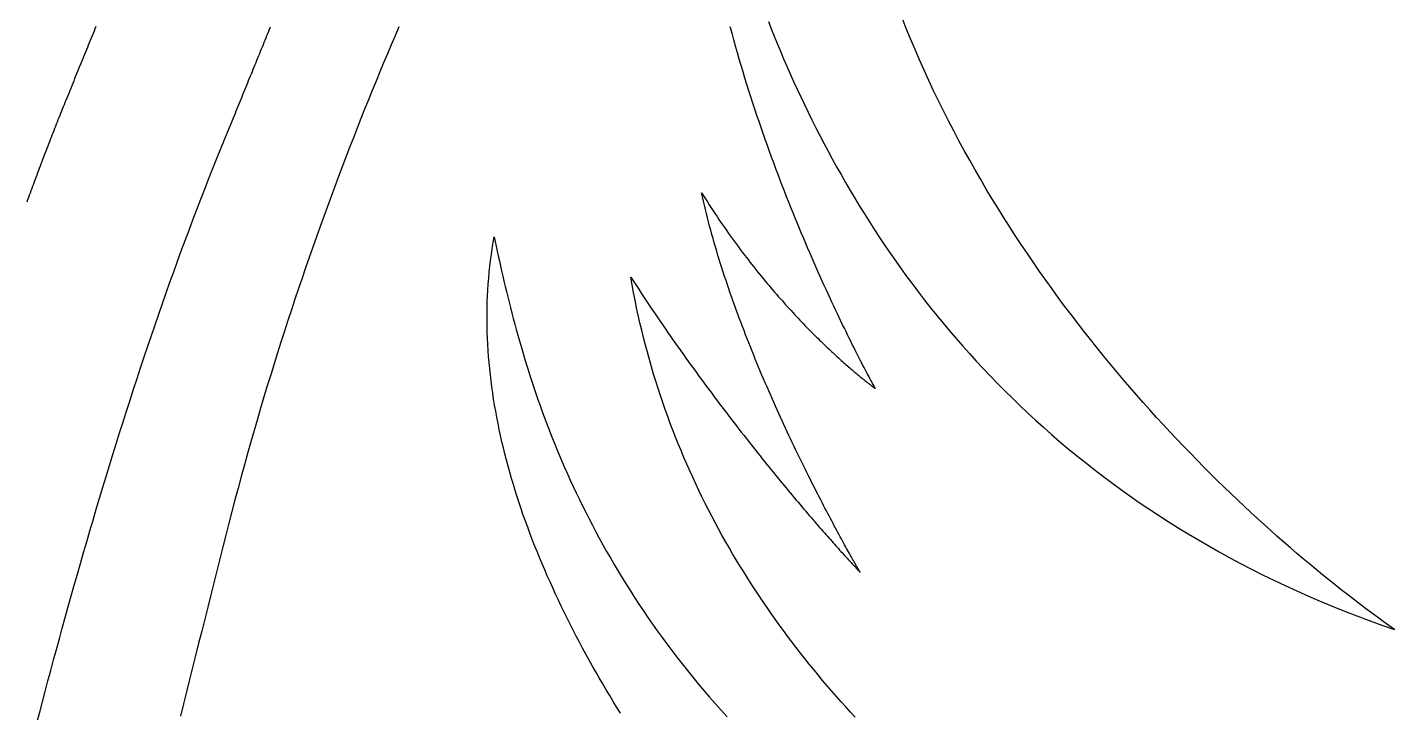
# Model space of a CAD drawing. Extents: x 5 to 105, y 2 to 136.
# Drawn here: x 30.88 to 42, y 46.99 to 52.57 of the extents above; entities that cross this region are included whole.
import ezdxf

# ---------------------------------------------------------------- set-up
doc = ezdxf.new("R2010")
doc.units = 0
doc.layers.get('0').update_dxf_attribs({"linetype": 'CONTINUOUS'})

msp = doc.modelspace()

# ---------------------------------------------------------------- linework, layer by layer
at = {"color": 7}
for points in [[(36.905, 52.6139, 0), (36.9287, 52.5539, 0), (36.9529, 52.4936, 0), (36.9777, 52.433, 0), (37.0031, 52.3721, 0), (37.0291, 52.3109, 0), (37.0557, 52.2495, 0), (37.0829, 52.1877, 0), (37.1107, 52.1257, 0), (37.1391, 52.0635, 0), (37.1682, 52.0011, 0), (37.1979, 51.9385, 0), (37.2283, 51.8757, 0), (37.2593, 51.8127, 0), (37.291, 51.7496, 0), (37.3234, 51.6863, 0), (37.3565, 51.6228, 0), (37.3902, 51.5593, 0), (37.4247, 51.4957, 0), (37.4598, 51.4319, 0), (37.4957, 51.3681, 0), (37.5324, 51.3043, 0), (37.5697, 51.2404, 0), (37.6078, 51.1764, 0), (37.6467, 51.1125, 0), (37.6863, 51.0485, 0), (37.7267, 50.9846, 0), (37.7679, 50.9206, 0), (37.8098, 50.8568, 0), (37.8526, 50.7929, 0), (37.8962, 50.7292, 0), (37.9406, 50.6655, 0), (37.9858, 50.6019, 0), (38.0318, 50.5384, 0), (38.0787, 50.4751, 0), (38.1265, 50.4119, 0), (38.1751, 50.3488, 0), (38.2246, 50.2859, 0), (38.2749, 50.2232, 0), (38.3261, 50.1607, 0), (38.3783, 50.0984, 0), (38.4313, 50.0363, 0), (38.4852, 49.9745, 0), (38.5401, 49.9129, 0), (38.5959, 49.8516, 0), (38.6526, 49.7906, 0), (38.7103, 49.7298, 0), (38.7689, 49.6694, 0), (38.8285, 49.6093, 0), (38.8891, 49.5495, 0), (38.9506, 49.4901, 0), (39.0132, 49.431, 0), (39.0767, 49.3724, 0), (39.1413, 49.3141, 0), (39.2068, 49.2562, 0), (39.2734, 49.1988, 0), (39.341, 49.1418, 0), (39.4097, 49.0852, 0), (39.4794, 49.0291, 0), (39.5502, 48.9735, 0), (39.622, 48.9184, 0), (39.6949, 48.8638, 0), (39.7689, 48.8097, 0), (39.844, 48.7562, 0), (39.9202, 48.7032, 0), (39.9975, 48.6508, 0), (40.0759, 48.5989, 0), (40.1555, 48.5477, 0), (40.2361, 48.497, 0), (40.318, 48.447, 0), (40.401, 48.3976, 0), (40.4851, 48.3489, 0), (40.5705, 48.3008, 0), (40.657, 48.2534, 0), (40.7447, 48.2067, 0), (40.8335, 48.1607, 0), (40.9236, 48.1154, 0), (41.015, 48.0709, 0), (41.1075, 48.0271, 0), (41.2013, 47.9841, 0), (41.2963, 47.9419, 0), (41.3925, 47.9004, 0), (41.4901, 47.8598, 0), (41.5888, 47.82, 0), (41.6889, 47.781, 0), (41.7903, 47.7429, 0), (41.8929, 47.7056, 0), (41.9968, 47.6692, 0)], [(41.9968, 47.6692, 0), (41.9506, 47.702, 0), (41.9038, 47.7356, 0), (41.8565, 47.77, 0), (41.8086, 47.8052, 0), (41.7603, 47.8412, 0), (41.7116, 47.878, 0), (41.6623, 47.9156, 0), (41.6127, 47.954, 0), (41.5626, 47.9932, 0), (41.5121, 48.0331, 0), (41.4612, 48.0739, 0), (41.41, 48.1154, 0), (41.3584, 48.1577, 0), (41.3065, 48.2007, 0), (41.2543, 48.2445, 0), (41.2018, 48.2891, 0), (41.149, 48.3344, 0), (41.096, 48.3805, 0), (41.0427, 48.4273, 0), (40.9892, 48.4749, 0), (40.9355, 48.5232, 0), (40.8816, 48.5722, 0), (40.8275, 48.622, 0), (40.7733, 48.6725, 0), (40.7189, 48.7238, 0), (40.6644, 48.7757, 0), (40.6098, 48.8284, 0), (40.5551, 48.8818, 0), (40.5004, 48.9359, 0), (40.4456, 48.9908, 0), (40.3907, 49.0463, 0), (40.3359, 49.1025, 0), (40.281, 49.1595, 0), (40.2262, 49.2171, 0), (40.1714, 49.2754, 0), (40.1167, 49.3344, 0), (40.062, 49.3941, 0), (40.0075, 49.4545, 0), (39.953, 49.5155, 0), (39.8986, 49.5772, 0), (39.8444, 49.6396, 0), (39.7904, 49.7027, 0), (39.7365, 49.7664, 0), (39.6828, 49.8308, 0), (39.6294, 49.8958, 0), (39.5761, 49.9615, 0), (39.5232, 50.0278, 0), (39.4704, 50.0948, 0), (39.418, 50.1624, 0), (39.3658, 50.2307, 0), (39.314, 50.2995, 0), (39.2625, 50.3691, 0), (39.2113, 50.4392, 0), (39.1606, 50.51, 0), (39.1102, 50.5814, 0), (39.0602, 50.6534, 0), (39.0106, 50.726, 0), (38.9615, 50.7992, 0), (38.9128, 50.873, 0), (38.8646, 50.9474, 0), (38.8169, 51.0225, 0), (38.7696, 51.0981, 0), (38.723, 51.1743, 0), (38.6768, 51.2511, 0), (38.6312, 51.3285, 0), (38.5862, 51.4064, 0), (38.5418, 51.485, 0), (38.498, 51.5641, 0), (38.4548, 51.6438, 0), (38.4123, 51.724, 0), (38.3704, 51.8048, 0), (38.3293, 51.8862, 0), (38.2888, 51.9681, 0), (38.249, 52.0505, 0), (38.21, 52.1336, 0), (38.1717, 52.2171, 0), (38.1342, 52.3012, 0), (38.0974, 52.3858, 0), (38.0615, 52.471, 0), (38.0264, 52.5567, 0), (37.9922, 52.6429, 0)], [(31.4382, 52.5729, 0), (31.4306, 52.554, 0), (31.4229, 52.5352, 0), (31.4152, 52.5162, 0), (31.4074, 52.4973, 0), (31.3997, 52.4783, 0), (31.3919, 52.4592, 0), (31.3842, 52.4401, 0), (31.3764, 52.421, 0), (31.3686, 52.4018, 0), (31.3607, 52.3826, 0), (31.3529, 52.3633, 0), (31.345, 52.344, 0), (31.3372, 52.3247, 0), (31.3293, 52.3053, 0), (31.3214, 52.2858, 0), (31.3134, 52.2663, 0), (31.3055, 52.2468, 0), (31.2975, 52.2272, 0), (31.2896, 52.2076, 0), (31.2816, 52.1879, 0), (31.2735, 52.1682, 0), (31.2655, 52.1485, 0), (31.2575, 52.1287, 0), (31.2494, 52.1088, 0), (31.2413, 52.0889, 0), (31.2332, 52.069, 0), (31.2251, 52.049, 0), (31.2169, 52.029, 0), (31.2088, 52.0089, 0), (31.2006, 51.9888, 0)], [(32.4197, 51.4935, 0), (32.4278, 51.5136, 0), (32.436, 51.5337, 0), (32.4441, 51.5537, 0), (32.4522, 51.5736, 0), (32.4603, 51.5935, 0), (32.4684, 51.6134, 0), (32.4765, 51.6332, 0), (32.4845, 51.653, 0), (32.4925, 51.6727, 0), (32.5005, 51.6924, 0), (32.5085, 51.7121, 0), (32.5165, 51.7317, 0), (32.5244, 51.7512, 0), (32.5324, 51.7707, 0), (32.5403, 51.7902, 0), (32.5482, 51.8096, 0), (32.5561, 51.829, 0), (32.5639, 51.8483, 0), (32.5718, 51.8676, 0), (32.5796, 51.8868, 0), (32.5874, 51.906, 0), (32.5952, 51.9252, 0), (32.603, 51.9443, 0), (32.6108, 51.9634, 0), (32.6185, 51.9824, 0), (32.6262, 52.0014, 0), (32.634, 52.0203, 0), (32.6417, 52.0392, 0), (32.6493, 52.058, 0), (32.657, 52.0769, 0), (32.6646, 52.0956, 0), (32.6723, 52.1143, 0), (32.6799, 52.133, 0), (32.6875, 52.1517, 0), (32.695, 52.1703, 0), (32.7026, 52.1888, 0), (32.7101, 52.2073, 0), (32.7177, 52.2258, 0), (32.7252, 52.2442, 0), (32.7327, 52.2626, 0), (32.7402, 52.281, 0), (32.7476, 52.2993, 0), (32.7551, 52.3176, 0), (32.7625, 52.3358, 0), (32.7699, 52.354, 0), (32.7773, 52.3721, 0), (32.7847, 52.3902, 0), (32.7921, 52.4083, 0), (32.7994, 52.4263, 0), (32.8067, 52.4443, 0), (32.8141, 52.4622, 0), (32.8214, 52.4801, 0), (32.8286, 52.498, 0), (32.8359, 52.5158, 0), (32.8432, 52.5336, 0), (32.8504, 52.5514, 0), (32.8576, 52.5691, 0)], [(33.9012, 52.5702, 0), (33.8702, 52.4977, 0), (33.8391, 52.4247, 0), (33.8082, 52.3512, 0), (33.7772, 52.2773, 0), (33.7463, 52.2028, 0), (33.7154, 52.1279, 0), (33.6846, 52.0524, 0), (33.6539, 51.9765, 0), (33.6231, 51.9001, 0), (33.5925, 51.8232, 0), (33.5619, 51.7459, 0), (33.5314, 51.668, 0), (33.5009, 51.5896, 0), (33.4705, 51.5108, 0), (33.4403, 51.4315, 0), (33.4101, 51.3516, 0), (33.3799, 51.2713, 0), (33.3499, 51.1905, 0), (33.32, 51.1092, 0), (33.2902, 51.0274, 0), (33.2605, 50.9451, 0), (33.231, 50.8623, 0), (33.2015, 50.7791, 0), (33.1722, 50.6953, 0), (33.143, 50.611, 0), (33.1139, 50.5262, 0), (33.085, 50.441, 0), (33.0562, 50.3552, 0), (33.0276, 50.2689, 0), (32.9991, 50.1821, 0), (32.9708, 50.0949, 0), (32.9427, 50.0071, 0), (32.9147, 49.9188, 0), (32.8869, 49.8301, 0), (32.8592, 49.7408, 0), (32.8318, 49.651, 0), (32.8045, 49.5607, 0), (32.7774, 49.4699, 0), (32.7506, 49.3786, 0), (32.7239, 49.2868, 0), (32.6974, 49.1945, 0), (32.6711, 49.1017, 0), (32.6451, 49.0084, 0), (32.6193, 48.9145, 0), (32.5937, 48.8202, 0), (32.5683, 48.7254, 0), (32.5431, 48.63, 0), (32.5182, 48.5341, 0), (32.4936, 48.4377, 0), (32.4692, 48.3408, 0)], [(37.7745, 49.6295, 0), (37.7743, 49.63, 0), (37.7734, 49.6315, 0), (37.772, 49.634, 0), (37.7701, 49.6374, 0), (37.7677, 49.6418, 0), (37.7648, 49.6472, 0), (37.7613, 49.6535, 0), (37.7573, 49.6608, 0), (37.7529, 49.6689, 0), (37.748, 49.678, 0), (37.7426, 49.688, 0), (37.7367, 49.6989, 0), (37.7304, 49.7107, 0), (37.7237, 49.7233, 0), (37.7165, 49.7369, 0), (37.7089, 49.7513, 0), (37.7008, 49.7665, 0), (37.6924, 49.7826, 0), (37.6836, 49.7995, 0), (37.6743, 49.8173, 0), (37.6647, 49.8359, 0), (37.6547, 49.8553, 0), (37.6444, 49.8754, 0), (37.6337, 49.8964, 0), (37.6227, 49.9182, 0), (37.6113, 49.9407, 0), (37.5996, 49.964, 0), (37.5875, 49.988, 0), (37.5752, 50.0128, 0), (37.5626, 50.0383, 0), (37.5497, 50.0646, 0), (37.5364, 50.0915, 0), (37.523, 50.1192, 0), (37.5092, 50.1476, 0), (37.4952, 50.1766, 0), (37.481, 50.2064, 0), (37.4665, 50.2368, 0), (37.4518, 50.2679, 0), (37.4368, 50.2996, 0), (37.4217, 50.332, 0), (37.4064, 50.365, 0), (37.3908, 50.3986, 0), (37.3751, 50.4329, 0), (37.3592, 50.4677, 0), (37.3432, 50.5032, 0), (37.327, 50.5392, 0), (37.3106, 50.5758, 0), (37.2941, 50.613, 0), (37.2775, 50.6508, 0), (37.2607, 50.6891, 0), (37.2439, 50.728, 0), (37.2269, 50.7673, 0), (37.2098, 50.8073, 0), (37.1927, 50.8477, 0), (37.1755, 50.8886, 0), (37.1582, 50.9301, 0), (37.1409, 50.972, 0), (37.1235, 51.0144, 0), (37.1061, 51.0573, 0), (37.0886, 51.1006, 0), (37.0711, 51.1444, 0), (37.0536, 51.1886, 0), (37.0362, 51.2333, 0), (37.0187, 51.2784, 0), (37.0012, 51.3239, 0), (36.9837, 51.3698, 0), (36.9663, 51.4161, 0), (36.949, 51.4628, 0), (36.9316, 51.5099, 0), (36.9144, 51.5574, 0), (36.8972, 51.6052, 0), (36.8801, 51.6534, 0), (36.863, 51.7019, 0), (36.8461, 51.7507, 0), (36.8293, 51.7999, 0), (36.8125, 51.8494, 0), (36.7959, 51.8992, 0), (36.7795, 51.9493, 0), (36.7632, 51.9996, 0), (36.747, 52.0503, 0), (36.731, 52.1012, 0), (36.7151, 52.1524, 0), (36.6995, 52.2039, 0), (36.684, 52.2556, 0), (36.6687, 52.3075, 0), (36.6536, 52.3596, 0), (36.6387, 52.412, 0), (36.6241, 52.4645, 0), (36.6097, 52.5173, 0), (36.5955, 52.5703, 0)], [(31.2006, 51.9888, 0), (31.1935, 51.9713, 0), (31.1864, 51.9537, 0), (31.1793, 51.9362, 0), (31.1722, 51.9186, 0), (31.1652, 51.901, 0), (31.1581, 51.8834, 0), (31.1511, 51.8658, 0), (31.144, 51.8481, 0), (31.137, 51.8305, 0), (31.13, 51.8128, 0), (31.1229, 51.7951, 0), (31.1159, 51.7773, 0), (31.1089, 51.7596, 0), (31.1019, 51.7418, 0), (31.0949, 51.724, 0), (31.088, 51.7062, 0), (31.081, 51.6884, 0), (31.0741, 51.6705, 0), (31.0671, 51.6526, 0), (31.0602, 51.6347, 0), (31.0532, 51.6168, 0), (31.0463, 51.5989, 0), (31.0394, 51.581, 0), (31.0325, 51.563, 0), (31.0256, 51.545, 0), (31.0187, 51.527, 0), (31.0118, 51.509, 0), (31.005, 51.491, 0), (30.9981, 51.4729, 0), (30.9913, 51.4548, 0), (30.9844, 51.4368, 0), (30.9776, 51.4187, 0), (30.9707, 51.4005, 0), (30.9639, 51.3824, 0), (30.9571, 51.3643, 0), (30.9503, 51.3461, 0), (30.9435, 51.3279, 0), (30.9368, 51.3097, 0), (30.93, 51.2915, 0), (30.9232, 51.2733, 0), (30.9165, 51.255, 0), (30.9097, 51.2367, 0), (30.903, 51.2185, 0), (30.8963, 51.2002, 0), (30.8895, 51.1819, 0), (30.8828, 51.1636, 0), (30.8761, 51.1452, 0)], [(30.959, 46.9132, 0), (30.981, 46.9971, 0), (31.0031, 47.0815, 0), (31.0255, 47.1662, 0), (31.0481, 47.2513, 0), (31.071, 47.3367, 0), (31.0941, 47.4225, 0), (31.1175, 47.5086, 0), (31.141, 47.595, 0), (31.1648, 47.6817, 0), (31.1889, 47.7687, 0), (31.2131, 47.8559, 0), (31.2376, 47.9433, 0), (31.2623, 48.0309, 0), (31.2872, 48.1187, 0), (31.3124, 48.2067, 0), (31.3378, 48.2949, 0), (31.3634, 48.3831, 0), (31.3892, 48.4715, 0), (31.4152, 48.56, 0), (31.4415, 48.6486, 0), (31.4679, 48.7372, 0), (31.4946, 48.8259, 0), (31.5215, 48.9146, 0), (31.5486, 49.0032, 0), (31.5759, 49.0919, 0), (31.6034, 49.1806, 0), (31.6311, 49.2691, 0), (31.659, 49.3577, 0), (31.6872, 49.4461, 0), (31.7155, 49.5344, 0), (31.744, 49.6226, 0), (31.7728, 49.7107, 0), (31.8017, 49.7985, 0), (31.8308, 49.8863, 0), (31.8601, 49.9738, 0), (31.8896, 50.061, 0), (31.9193, 50.1481, 0), (31.9492, 50.2349, 0), (31.9793, 50.3214, 0), (32.0096, 50.4076, 0), (32.0401, 50.4936, 0), (32.0707, 50.5791, 0), (32.1015, 50.6644, 0), (32.1325, 50.7492, 0), (32.1637, 50.8337, 0), (32.1951, 50.9178, 0), (32.2267, 51.0015, 0), (32.2584, 51.0847, 0), (32.2903, 51.1674, 0), (32.3224, 51.2497, 0), (32.3547, 51.3315, 0), (32.3871, 51.4128, 0), (32.4197, 51.4935, 0)], [(37.6512, 48.1352, 0), (37.651, 48.1355, 0), (37.6504, 48.1365, 0), (37.6495, 48.138, 0), (37.6483, 48.1401, 0), (37.6467, 48.1429, 0), (37.6447, 48.1462, 0), (37.6424, 48.1501, 0), (37.6398, 48.1546, 0), (37.6369, 48.1597, 0), (37.6336, 48.1654, 0), (37.63, 48.1716, 0), (37.6261, 48.1784, 0), (37.6219, 48.1857, 0), (37.6174, 48.1936, 0), (37.6126, 48.202, 0), (37.6075, 48.211, 0), (37.6021, 48.2205, 0), (37.5964, 48.2305, 0), (37.5905, 48.241, 0), (37.5842, 48.2521, 0), (37.5778, 48.2637, 0), (37.571, 48.2757, 0), (37.564, 48.2883, 0), (37.5567, 48.3013, 0), (37.5492, 48.3149, 0), (37.5414, 48.3289, 0), (37.5334, 48.3434, 0), (37.5251, 48.3584, 0), (37.5167, 48.3738, 0), (37.508, 48.3897, 0), (37.499, 48.406, 0), (37.4899, 48.4228, 0), (37.4806, 48.4401, 0), (37.471, 48.4577, 0), (37.4613, 48.4758, 0), (37.4513, 48.4943, 0), (37.4412, 48.5133, 0), (37.4308, 48.5326, 0), (37.4203, 48.5524, 0), (37.4097, 48.5725, 0), (37.3988, 48.5931, 0), (37.3878, 48.614, 0), (37.3766, 48.6354, 0), (37.3653, 48.6571, 0), (37.3538, 48.6792, 0), (37.3421, 48.7016, 0), (37.3304, 48.7244, 0), (37.3185, 48.7476, 0), (37.3064, 48.7711, 0), (37.2942, 48.795, 0), (37.2819, 48.8192, 0), (37.2695, 48.8437, 0), (37.257, 48.8685, 0), (37.2444, 48.8937, 0), (37.2316, 48.9192, 0), (37.2188, 48.945, 0), (37.2059, 48.9712, 0), (37.1929, 48.9976, 0), (37.1798, 49.0243, 0), (37.1666, 49.0513, 0), (37.1533, 49.0785, 0), (37.14, 49.1061, 0), (37.1266, 49.1339, 0), (37.1132, 49.162, 0), (37.0997, 49.1904, 0), (37.0862, 49.219, 0), (37.0726, 49.2478, 0), (37.059, 49.2769, 0), (37.0453, 49.3063, 0), (37.0316, 49.3358, 0), (37.0179, 49.3656, 0), (37.0042, 49.3956, 0), (36.9904, 49.4259, 0), (36.9767, 49.4563, 0), (36.9629, 49.4869, 0), (36.9491, 49.5178, 0), (36.9354, 49.5488, 0), (36.9216, 49.58, 0), (36.9079, 49.6114, 0), (36.8942, 49.643, 0), (36.8805, 49.6747, 0), (36.8669, 49.7066, 0), (36.8532, 49.7387, 0), (36.8397, 49.7709, 0), (36.8261, 49.8033, 0), (36.8126, 49.8358, 0), (36.7992, 49.8684, 0), (36.7858, 49.9012, 0), (36.7725, 49.934, 0), (36.7593, 49.9671, 0), (36.7461, 50.0002, 0), (36.733, 50.0334, 0), (36.72, 50.0667, 0), (36.7071, 50.1002, 0), (36.6943, 50.1337, 0), (36.6815, 50.1673, 0), (36.6689, 50.2009, 0), (36.6564, 50.2347, 0), (36.644, 50.2685, 0), (36.6317, 50.3024, 0), (36.6196, 50.3363, 0), (36.6075, 50.3703, 0), (36.5956, 50.4043, 0), (36.5839, 50.4384, 0), (36.5722, 50.4725, 0), (36.5608, 50.5066, 0), (36.5494, 50.5408, 0), (36.5383, 50.575, 0), (36.5273, 50.6091, 0), (36.5164, 50.6433, 0), (36.5058, 50.6775, 0), (36.4953, 50.7117, 0), (36.485, 50.7458, 0), (36.4748, 50.78, 0), (36.4649, 50.8141, 0), (36.4552, 50.8482, 0), (36.4456, 50.8823, 0), (36.4363, 50.9163, 0), (36.4272, 50.9503, 0), (36.4183, 50.9842, 0), (36.4096, 51.0181, 0), (36.4012, 51.0519, 0), (36.393, 51.0856, 0), (36.385, 51.1193, 0), (36.3772, 51.1528, 0), (36.3697, 51.1863, 0), (36.3625, 51.2197, 0)], [(36.3625, 51.2197, 0), (36.378, 51.1949, 0), (36.3936, 51.1703, 0), (36.4092, 51.1458, 0), (36.4249, 51.1215, 0), (36.4406, 51.0975, 0), (36.4563, 51.0736, 0), (36.472, 51.0499, 0), (36.4877, 51.0265, 0), (36.5035, 51.0032, 0), (36.5193, 50.9801, 0), (36.5351, 50.9572, 0), (36.5508, 50.9345, 0), (36.5666, 50.912, 0), (36.5824, 50.8897, 0), (36.5982, 50.8675, 0), (36.614, 50.8456, 0), (36.6298, 50.8239, 0), (36.6456, 50.8023, 0), (36.6614, 50.781, 0), (36.6772, 50.7599, 0), (36.6929, 50.7389, 0), (36.7087, 50.7181, 0), (36.7244, 50.6976, 0), (36.7401, 50.6772, 0), (36.7557, 50.657, 0), (36.7714, 50.6371, 0), (36.787, 50.6173, 0), (36.8026, 50.5977, 0), (36.8181, 50.5783, 0), (36.8337, 50.5591, 0), (36.8491, 50.5401, 0), (36.8646, 50.5213, 0), (36.8799, 50.5027, 0), (36.8953, 50.4842, 0), (36.9106, 50.466, 0), (36.9258, 50.448, 0), (36.941, 50.4301, 0), (36.9562, 50.4125, 0), (36.9712, 50.3951, 0), (36.9862, 50.3778, 0), (37.0012, 50.3608, 0), (37.0161, 50.3439, 0), (37.0309, 50.3272, 0), (37.0456, 50.3108, 0), (37.0603, 50.2945, 0), (37.0749, 50.2784, 0), (37.0894, 50.2625, 0), (37.1038, 50.2469, 0), (37.1182, 50.2314, 0), (37.1324, 50.2161, 0), (37.1466, 50.201, 0), (37.1607, 50.1861, 0), (37.1747, 50.1714, 0), (37.1886, 50.1569, 0), (37.2024, 50.1426, 0), (37.2161, 50.1284, 0), (37.2296, 50.1145, 0), (37.2431, 50.1008, 0), (37.2565, 50.0873, 0), (37.2698, 50.0739, 0), (37.2829, 50.0608, 0), (37.2959, 50.0479, 0), (37.3088, 50.0351, 0), (37.3216, 50.0226, 0), (37.3343, 50.0102, 0), (37.3469, 49.9981, 0), (37.3593, 49.9861, 0), (37.3715, 49.9743, 0), (37.3837, 49.9628, 0), (37.3957, 49.9514, 0), (37.4076, 49.9402, 0), (37.4193, 49.9292, 0), (37.4309, 49.9185, 0), (37.4423, 49.9079, 0), (37.4536, 49.8975, 0), (37.4648, 49.8873, 0), (37.4758, 49.8773, 0), (37.4866, 49.8675, 0), (37.4973, 49.8579, 0), (37.5078, 49.8485, 0), (37.5182, 49.8393, 0), (37.5283, 49.8303, 0), (37.5384, 49.8215, 0), (37.5482, 49.8129, 0), (37.5579, 49.8045, 0), (37.5674, 49.7962, 0), (37.5767, 49.7882, 0), (37.5858, 49.7804, 0), (37.5948, 49.7728, 0), (37.6035, 49.7653, 0), (37.6121, 49.7581, 0), (37.6205, 49.7511, 0), (37.6287, 49.7442, 0), (37.6367, 49.7376, 0), (37.6445, 49.7312, 0), (37.6521, 49.7249, 0), (37.6595, 49.7189, 0), (37.6667, 49.713, 0), (37.6737, 49.7074, 0), (37.6805, 49.7019, 0), (37.687, 49.6967, 0), (37.6934, 49.6916, 0), (37.6995, 49.6867, 0), (37.7054, 49.6821, 0), (37.7111, 49.6776, 0), (37.7165, 49.6733, 0), (37.7218, 49.6693, 0), (37.7267, 49.6654, 0), (37.7315, 49.6617, 0), (37.736, 49.6583, 0), (37.7403, 49.655, 0), (37.7444, 49.6519, 0), (37.7482, 49.649, 0), (37.7517, 49.6463, 0), (37.7551, 49.6439, 0), (37.7581, 49.6416, 0), (37.7609, 49.6395, 0), (37.7635, 49.6376, 0), (37.7658, 49.6359, 0), (37.7678, 49.6344, 0), (37.7696, 49.6331, 0), (37.7711, 49.632, 0), (37.7723, 49.6311, 0), (37.7733, 49.6304, 0), (37.774, 49.6299, 0), (37.7744, 49.6296, 0), (37.7745, 49.6295, 0)], [(35.7029, 46.9886, 0), (35.6734, 47.0363, 0), (35.6442, 47.0841, 0), (35.6153, 47.132, 0), (35.5866, 47.18, 0), (35.5583, 47.2281, 0), (35.5303, 47.2763, 0), (35.5027, 47.3245, 0), (35.4754, 47.3729, 0), (35.4484, 47.4213, 0), (35.4217, 47.4698, 0), (35.3954, 47.5183, 0), (35.3694, 47.5669, 0), (35.3438, 47.6157, 0), (35.3185, 47.6644, 0), (35.2936, 47.7133, 0), (35.2691, 47.7622, 0), (35.2449, 47.8111, 0), (35.2212, 47.8601, 0), (35.1978, 47.9092, 0), (35.1748, 47.9583, 0), (35.1521, 48.0075, 0), (35.1299, 48.0567, 0), (35.1081, 48.106, 0), (35.0867, 48.1553, 0), (35.0657, 48.2047, 0), (35.0451, 48.254, 0), (35.0249, 48.3035, 0), (35.0052, 48.3529, 0), (34.9859, 48.4024, 0), (34.967, 48.4519, 0), (34.9485, 48.5015, 0), (34.9306, 48.5511, 0), (34.913, 48.6006, 0), (34.8959, 48.6503, 0), (34.8793, 48.6999, 0), (34.8631, 48.7495, 0), (34.8474, 48.7992, 0), (34.8322, 48.8488, 0), (34.8175, 48.8985, 0), (34.8032, 48.9482, 0), (34.7895, 48.9978, 0), (34.7762, 49.0475, 0), (34.7634, 49.0972, 0), (34.7511, 49.1469, 0), (34.7394, 49.1965, 0), (34.7281, 49.2462, 0), (34.7174, 49.2958, 0), (34.7072, 49.3454, 0), (34.6975, 49.395, 0), (34.6883, 49.4446, 0), (34.6797, 49.4942, 0), (34.6717, 49.5437, 0), (34.6641, 49.5932, 0), (34.6572, 49.6427, 0), (34.6508, 49.6922, 0), (34.6449, 49.7416, 0), (34.6396, 49.791, 0), (34.6349, 49.8403, 0), (34.6308, 49.8896, 0), (34.6272, 49.9389, 0), (34.6242, 49.9881, 0), (34.6218, 50.0373, 0), (34.6201, 50.0864, 0), (34.6189, 50.1354, 0), (34.6183, 50.1845, 0), (34.6183, 50.2334, 0), (34.619, 50.2823, 0), (34.6202, 50.3311, 0), (34.6221, 50.3799, 0), (34.6246, 50.4286, 0), (34.6278, 50.4772, 0), (34.6316, 50.5257, 0), (34.636, 50.5742, 0), (34.6411, 50.6226, 0), (34.6469, 50.6709, 0), (34.6533, 50.7192, 0), (34.6603, 50.7673, 0), (34.6681, 50.8154, 0), (34.6765, 50.8633, 0)], [(34.6765, 50.8633, 0), (34.6844, 50.8249, 0), (34.6926, 50.7861, 0), (34.7009, 50.7467, 0), (34.7095, 50.707, 0), (34.7182, 50.6668, 0), (34.7272, 50.6262, 0), (34.7364, 50.5851, 0), (34.7459, 50.5437, 0), (34.7556, 50.5018, 0), (34.7655, 50.4595, 0), (34.7757, 50.4169, 0), (34.7862, 50.3738, 0), (34.797, 50.3304, 0), (34.8081, 50.2866, 0), (34.8194, 50.2424, 0), (34.8311, 50.1979, 0), (34.8431, 50.153, 0), (34.8554, 50.1077, 0), (34.8681, 50.0622, 0), (34.8811, 50.0162, 0), (34.8945, 49.97, 0), (34.9082, 49.9234, 0), (34.9223, 49.8766, 0), (34.9367, 49.8294, 0), (34.9516, 49.7819, 0), (34.9668, 49.7341, 0), (34.9825, 49.6861, 0), (34.9986, 49.6377, 0), (35.0151, 49.5891, 0), (35.032, 49.5402, 0), (35.0493, 49.4911, 0), (35.0671, 49.4417, 0), (35.0854, 49.3921, 0), (35.1041, 49.3422, 0), (35.1234, 49.2921, 0), (35.143, 49.2417, 0), (35.1632, 49.1912, 0), (35.1839, 49.1404, 0), (35.2051, 49.0894, 0), (35.2268, 49.0383, 0), (35.2491, 48.9869, 0), (35.2718, 48.9353, 0), (35.2951, 48.8836, 0), (35.319, 48.8317, 0), (35.3435, 48.7797, 0), (35.3685, 48.7274, 0), (35.394, 48.6751, 0), (35.4202, 48.6225, 0), (35.447, 48.5699, 0), (35.4743, 48.5171, 0), (35.5023, 48.4642, 0), (35.5309, 48.4111, 0), (35.5602, 48.358, 0), (35.5901, 48.3047, 0), (35.6206, 48.2514, 0), (35.6518, 48.198, 0), (35.6836, 48.1444, 0), (35.7162, 48.0909, 0), (35.7494, 48.0372, 0), (35.7833, 47.9835, 0), (35.8179, 47.9297, 0), (35.8532, 47.8758, 0), (35.8892, 47.822, 0), (35.926, 47.768, 0), (35.9635, 47.7141, 0), (36.0017, 47.6601, 0), (36.0407, 47.6061, 0), (36.0805, 47.5521, 0), (36.121, 47.4981, 0), (36.1623, 47.4441, 0), (36.2044, 47.3902, 0), (36.2473, 47.3362, 0), (36.291, 47.2822, 0), (36.3355, 47.2283, 0), (36.3809, 47.1745, 0), (36.427, 47.1206, 0), (36.474, 47.0669, 0), (36.5219, 47.0131, 0), (36.5706, 46.9595, 0)], [(37.6106, 46.9561, 0), (37.572, 46.9981, 0), (37.5338, 47.0405, 0), (37.4958, 47.0831, 0), (37.458, 47.126, 0), (37.4206, 47.1691, 0), (37.3834, 47.2125, 0), (37.3465, 47.2561, 0), (37.3099, 47.3001, 0), (37.2735, 47.3442, 0), (37.2375, 47.3887, 0), (37.2018, 47.4334, 0), (37.1663, 47.4784, 0), (37.1312, 47.5237, 0), (37.0964, 47.5692, 0), (37.0619, 47.615, 0), (37.0277, 47.6611, 0), (36.9939, 47.7075, 0), (36.9603, 47.7542, 0), (36.9272, 47.8011, 0), (36.8943, 47.8483, 0), (36.8618, 47.8958, 0), (36.8296, 47.9436, 0), (36.7978, 47.9916, 0), (36.7663, 48.04, 0), (36.7352, 48.0886, 0), (36.7045, 48.1376, 0), (36.6741, 48.1868, 0), (36.6441, 48.2363, 0), (36.6145, 48.2861, 0), (36.5853, 48.3362, 0), (36.5564, 48.3866, 0), (36.5279, 48.4373, 0), (36.4998, 48.4883, 0), (36.4722, 48.5396, 0), (36.4449, 48.5912, 0), (36.418, 48.6431, 0), (36.3915, 48.6953, 0), (36.3655, 48.7478, 0), (36.3398, 48.8006, 0), (36.3146, 48.8537, 0), (36.2899, 48.9071, 0), (36.2655, 48.9609, 0), (36.2416, 49.0149, 0), (36.2181, 49.0693, 0), (36.1951, 49.124, 0), (36.1725, 49.179, 0), (36.1504, 49.2343, 0), (36.1287, 49.2899, 0), (36.1075, 49.3459, 0), (36.0867, 49.4022, 0), (36.0665, 49.4588, 0), (36.0466, 49.5157, 0), (36.0273, 49.573, 0), (36.0085, 49.6305, 0), (35.9901, 49.6884, 0), (35.9723, 49.7467, 0), (35.9549, 49.8052, 0), (35.938, 49.8641, 0), (35.9217, 49.9234, 0), (35.9058, 49.9829, 0), (35.8905, 50.0428, 0), (35.8756, 50.1031, 0), (35.8613, 50.1637, 0), (35.8476, 50.2246, 0), (35.8343, 50.2858, 0), (35.8216, 50.3474, 0), (35.8094, 50.4094, 0), (35.7978, 50.4717, 0), (35.7867, 50.5343, 0)], [(35.7867, 50.5343, 0), (35.8081, 50.5014, 0), (35.8295, 50.4686, 0), (35.8509, 50.4359, 0), (35.8723, 50.4034, 0), (35.8937, 50.3711, 0), (35.9152, 50.3389, 0), (35.9366, 50.3068, 0), (35.9581, 50.275, 0), (35.9795, 50.2433, 0), (36.0009, 50.2117, 0), (36.0224, 50.1803, 0), (36.0438, 50.1491, 0), (36.0652, 50.1181, 0), (36.0865, 50.0872, 0), (36.1079, 50.0565, 0), (36.1292, 50.026, 0), (36.1505, 49.9956, 0), (36.1718, 49.9654, 0), (36.1931, 49.9355, 0), (36.2143, 49.9056, 0), (36.2354, 49.876, 0), (36.2566, 49.8466, 0), (36.2776, 49.8173, 0), (36.2987, 49.7882, 0), (36.3196, 49.7594, 0), (36.3406, 49.7307, 0), (36.3614, 49.7022, 0), (36.3823, 49.6739, 0), (36.403, 49.6458, 0), (36.4237, 49.6179, 0), (36.4443, 49.5902, 0), (36.4648, 49.5627, 0), (36.4853, 49.5354, 0), (36.5057, 49.5083, 0), (36.526, 49.4814, 0), (36.5462, 49.4548, 0), (36.5664, 49.4283, 0), (36.5864, 49.4021, 0), (36.6064, 49.3761, 0), (36.6262, 49.3502, 0), (36.646, 49.3246, 0), (36.6657, 49.2993, 0), (36.6852, 49.2741, 0), (36.7047, 49.2492, 0), (36.724, 49.2245, 0), (36.7432, 49.2, 0), (36.7623, 49.1758, 0), (36.7813, 49.1518, 0), (36.8002, 49.128, 0), (36.8189, 49.1044, 0), (36.8376, 49.0811, 0), (36.856, 49.0581, 0), (36.8744, 49.0352, 0), (36.8926, 49.0126, 0), (36.9107, 48.9903, 0), (36.9286, 48.9682, 0), (36.9464, 48.9463, 0), (36.964, 48.9247, 0), (36.9815, 48.9034, 0), (36.9988, 48.8823, 0), (37.016, 48.8614, 0), (37.033, 48.8408, 0), (37.0499, 48.8205, 0), (37.0665, 48.8004, 0), (37.083, 48.7806, 0), (37.0994, 48.761, 0), (37.1155, 48.7417, 0), (37.1315, 48.7227, 0), (37.1473, 48.704, 0), (37.1629, 48.6855, 0), (37.1784, 48.6673, 0), (37.1936, 48.6493, 0), (37.2086, 48.6317, 0), (37.2235, 48.6143, 0), (37.2381, 48.5972, 0), (37.2526, 48.5803, 0), (37.2668, 48.5638, 0), (37.2808, 48.5475, 0), (37.2947, 48.5315, 0), (37.3083, 48.5158, 0), (37.3217, 48.5004, 0), (37.3348, 48.4853, 0), (37.3478, 48.4705, 0), (37.3605, 48.456, 0), (37.373, 48.4418, 0), (37.3852, 48.4278, 0), (37.3973, 48.4142, 0), (37.409, 48.4009, 0), (37.4206, 48.3879, 0), (37.4319, 48.3751, 0), (37.4429, 48.3627, 0), (37.4537, 48.3506, 0), (37.4643, 48.3388, 0), (37.4746, 48.3273, 0), (37.4846, 48.3162, 0), (37.4944, 48.3053, 0), (37.5039, 48.2948, 0), (37.5131, 48.2846, 0), (37.5221, 48.2747, 0), (37.5308, 48.2651, 0), (37.5392, 48.2559, 0), (37.5473, 48.247, 0), (37.5552, 48.2384, 0), (37.5628, 48.2301, 0), (37.57, 48.2222, 0), (37.577, 48.2146, 0), (37.5837, 48.2073, 0), (37.5901, 48.2004, 0), (37.5962, 48.1938, 0), (37.602, 48.1876, 0), (37.6075, 48.1817, 0), (37.6127, 48.1761, 0), (37.6175, 48.1709, 0), (37.6221, 48.166, 0), (37.6263, 48.1615, 0), (37.6302, 48.1573, 0), (37.6338, 48.1535, 0), (37.6371, 48.1501, 0), (37.64, 48.147, 0), (37.6426, 48.1442, 0), (37.6448, 48.1419, 0), (37.6468, 48.1398, 0), (37.6483, 48.1382, 0), (37.6496, 48.1369, 0), (37.6504, 48.136, 0), (37.651, 48.1354, 0), (37.6512, 48.1352, 0)], [(32.4692, 48.3408, 0), (32.4448, 48.2436, 0), (32.4205, 48.1461, 0), (32.3961, 48.0485, 0), (32.3716, 47.9507, 0), (32.3471, 47.8527, 0), (32.3226, 47.7546, 0), (32.298, 47.6563, 0), (32.2734, 47.5579, 0), (32.2488, 47.4594, 0), (32.2241, 47.3609, 0), (32.1994, 47.2622, 0), (32.1747, 47.1635, 0), (32.15, 47.0647, 0), (32.1253, 46.9658, 0)]]:
    msp.add_polyline3d(points, dxfattribs=at)

doc.saveas('drawing.dxf')
